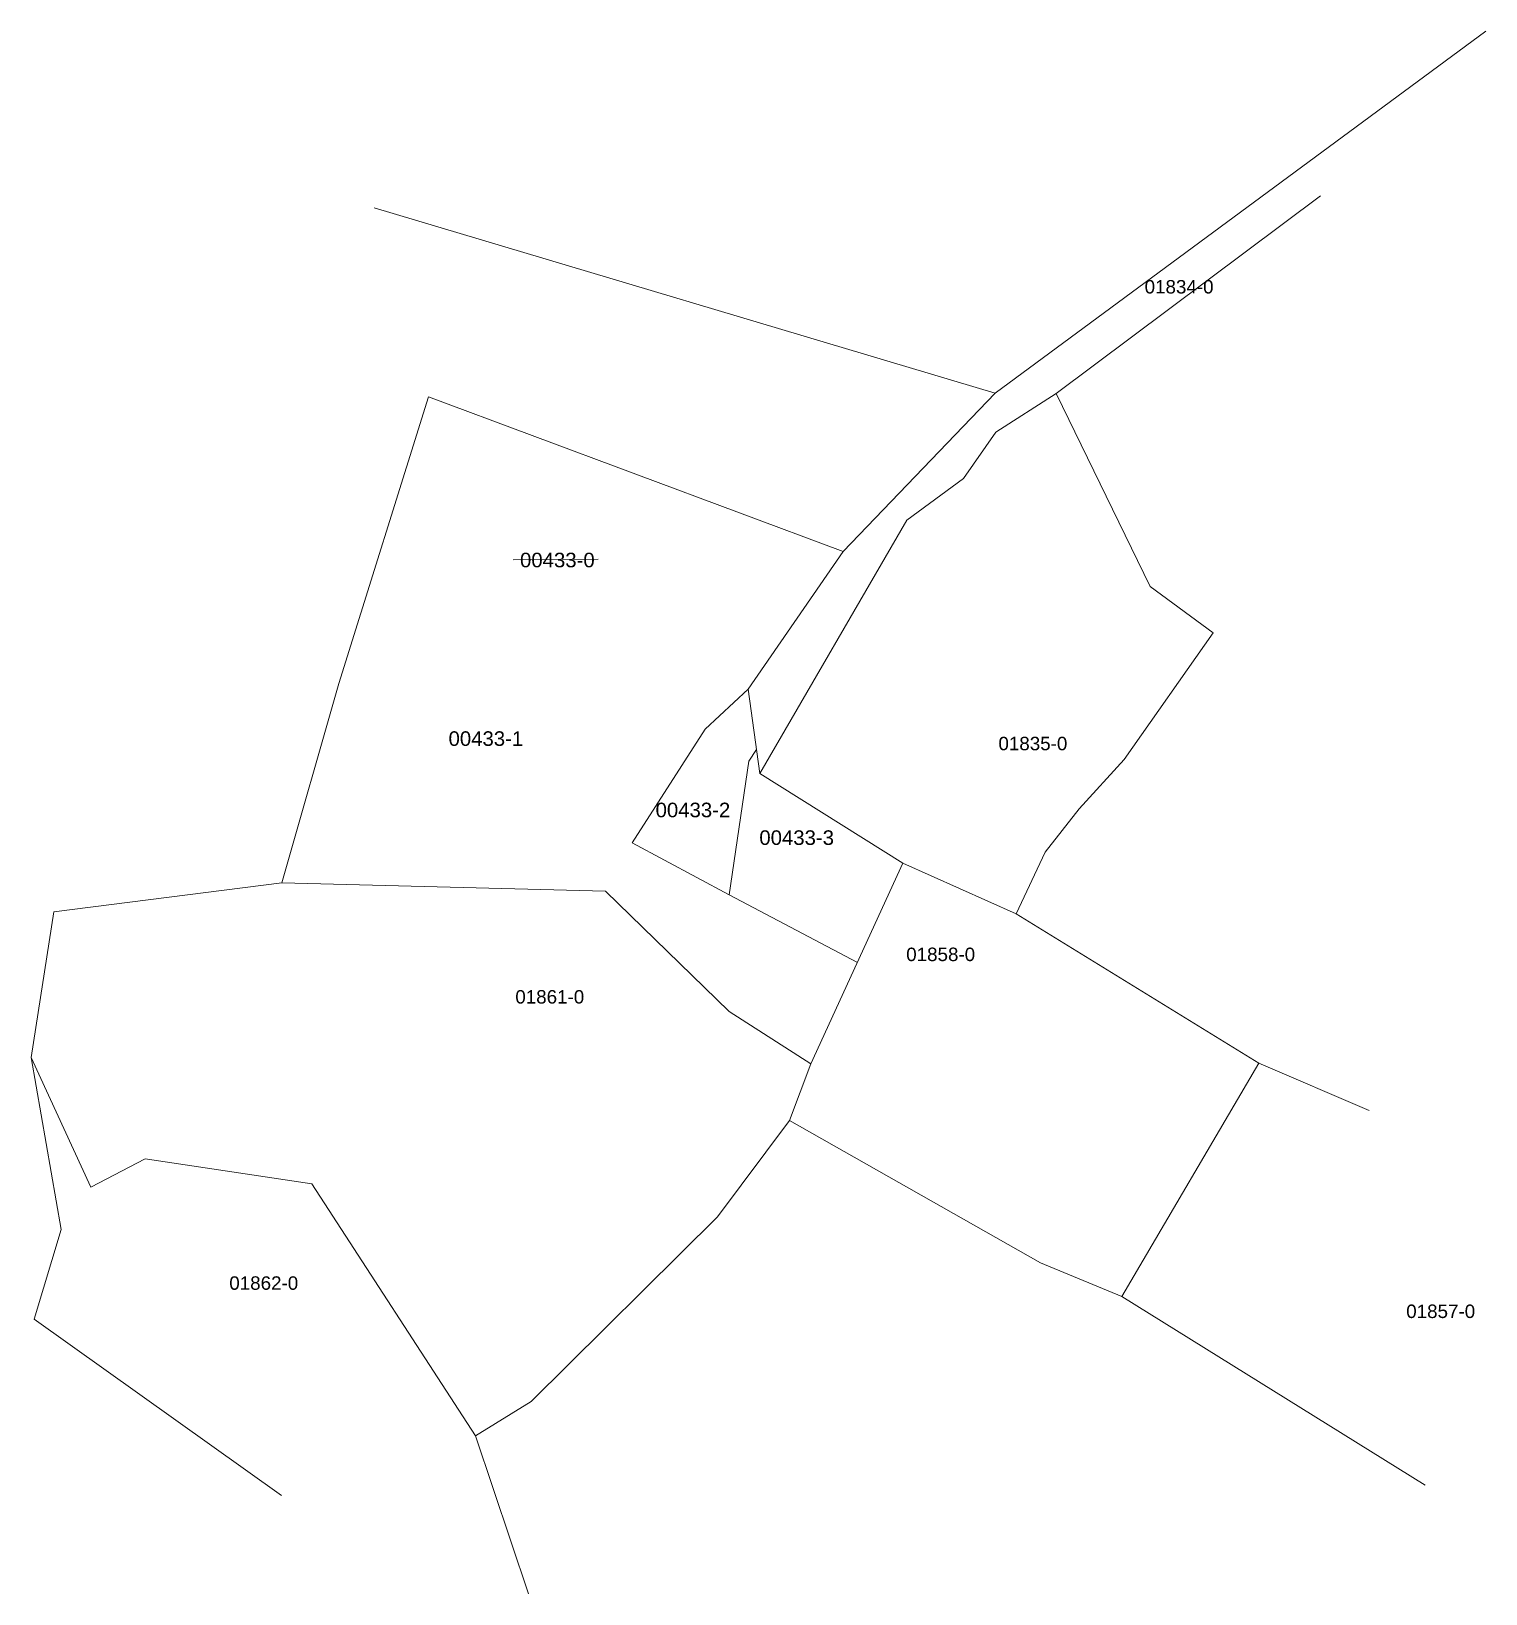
# Model space of a CAD drawing. Header units: metres. Extents: x 7519459 to 7519589, y 4695355 to 4695495.
import ezdxf

# ---------------------------------------------------------------- set-up
doc = ezdxf.new("R2010")
doc.units = ezdxf.units.M
for name, color, linetype, lineweight in [('Ndarjet', 1, 'Continuous', 0), ('Nr Parceles Baze', 7, 'Continuous', 0), ('Nr-Kojshi', 251, 'Continuous', 0), ('Nr-Ri', 1, 'Continuous', 0), ('Parc-Kojshi', 251, 'Continuous', 0), ('Parcela Baze', 7, 'Continuous', 0)]:
    doc.layers.add(name, color=color, linetype=linetype, lineweight=lineweight)
doc.styles.get("Standard").update_dxf_attribs({"font": 'arial.ttf'})

msp = doc.modelspace()

# ---------------------------------------------------------------- linework, layer by layer
at = {"layer": 'Ndarjet', "flags": 128}
for points in [[(7519502.31, 4695447.77), (7519509.89, 4695447.83)], [(7519521.58, 4695417.86), (7519512.92, 4695422.51), (7519519.46, 4695432.63), (7519523.28, 4695436.2)], [(7519533.03, 4695411.82), (7519521.58, 4695417.86), (7519523.33, 4695429.78), (7519524.03, 4695430.83)]]:
    msp.add_lwpolyline(points, dxfattribs=at)
at = {"layer": 'Parc-Kojshi'}
for points in [[(7519545.34, 4695462.62), (7519589.12, 4695494.94)], [(7519574.36, 4695480.24), (7519550.77, 4695462.59)], [(7519545.34, 4695462.62), (7519489.89, 4695479.18)], [(7519531.76, 4695448.49), (7519545.34, 4695462.62)], [(7519550.77, 4695462.59), (7519545.4, 4695459.14)], [(7519559.17, 4695445.37), (7519550.77, 4695462.59)], [(7519545.4, 4695459.14), (7519542.51, 4695455.01)], [(7519542.51, 4695455.01), (7519537.44, 4695451.31)], [(7519537.44, 4695451.31), (7519524.33, 4695428.69)], [(7519564.8, 4695441.23), (7519559.17, 4695445.37)], [(7519556.83, 4695429.93), (7519564.8, 4695441.23)], [(7519552.83, 4695425.53), (7519556.83, 4695429.93)], [(7519549.8, 4695421.67), (7519552.83, 4695425.53)], [(7519547.2, 4695416.17), (7519549.8, 4695421.67)], [(7519537.08, 4695420.69), (7519547.2, 4695416.17)], [(7519481.67, 4695418.93), (7519461.32, 4695416.33)], [(7519459.29, 4695403.34), (7519461.32, 4695416.33)], [(7519568.87, 4695402.83), (7519547.2, 4695416.17)], [(7519461.97, 4695387.99), (7519459.29, 4695403.34)], [(7519459.29, 4695403.34), (7519464.62, 4695391.76)], [(7519526.96, 4695397.71), (7519528.88, 4695402.76)], [(7519556.64, 4695382), (7519568.87, 4695402.83)], [(7519578.72, 4695398.59), (7519568.87, 4695402.83)], [(7519520.56, 4695389.11), (7519526.96, 4695397.71)], [(7519526.96, 4695397.71), (7519549.39, 4695385.01)], [(7519464.62, 4695391.76), (7519469.47, 4695394.3)], [(7519469.47, 4695394.3), (7519484.34, 4695392.05)], [(7519484.34, 4695392.05), (7519498.94, 4695369.55)], [(7519503.92, 4695372.62), (7519520.56, 4695389.11)], [(7519459.54, 4695379.98), (7519461.97, 4695387.99)], [(7519549.39, 4695385.01), (7519556.64, 4695382)], [(7519556.64, 4695382), (7519583.72, 4695365.17)], [(7519481.62, 4695364.25), (7519459.54, 4695379.98)], [(7519498.94, 4695369.55), (7519503.92, 4695372.62)], [(7519503.68, 4695355.47), (7519498.94, 4695369.55)]]:
    msp.add_lwpolyline(points, dxfattribs=at)
at = {"layer": 'Parcela Baze', "flags": 128}
msp.add_lwpolyline([(7519523.28, 4695436.2), (7519531.76, 4695448.49), (7519494.74, 4695462.31), (7519486.76, 4695436.71), (7519481.67, 4695418.93), (7519510.56, 4695418.17), (7519521.59, 4695407.45), (7519528.88, 4695402.76), (7519537.08, 4695420.69), (7519524.33, 4695428.69)], close=True, dxfattribs=at)

# ---------------------------------------------------------------- texts
at = {"layer": 'Nr Parceles Baze'}
msp.add_text('00433-0', height=1.3, dxfattribs=at).set_placement((7519502.92, 4695447.09))
at = {"layer": 'Nr-Kojshi'}
for s, p in [('01834-0', (7519558.67, 4695471.53)), ('01835-0', (7519545.62, 4695430.76)), ('01858-0', (7519537.39, 4695411.94)), ('01861-0', (7519502.5, 4695408.15)), ('01862-0', (7519476.97, 4695382.6)), ('01857-0', (7519582.02, 4695380.08))]:
    msp.add_text(s, height=1.2, dxfattribs=at).set_placement(p)
at = {"layer": 'Nr-Ri'}
for s, p in [('00433-1', (7519496.54, 4695431.15)), ('00433-2', (7519515.02, 4695424.78)), ('00433-3', (7519524.28, 4695422.31))]:
    msp.add_text(s, height=1.3, dxfattribs=at).set_placement(p)

doc.saveas('drawing.dxf')
